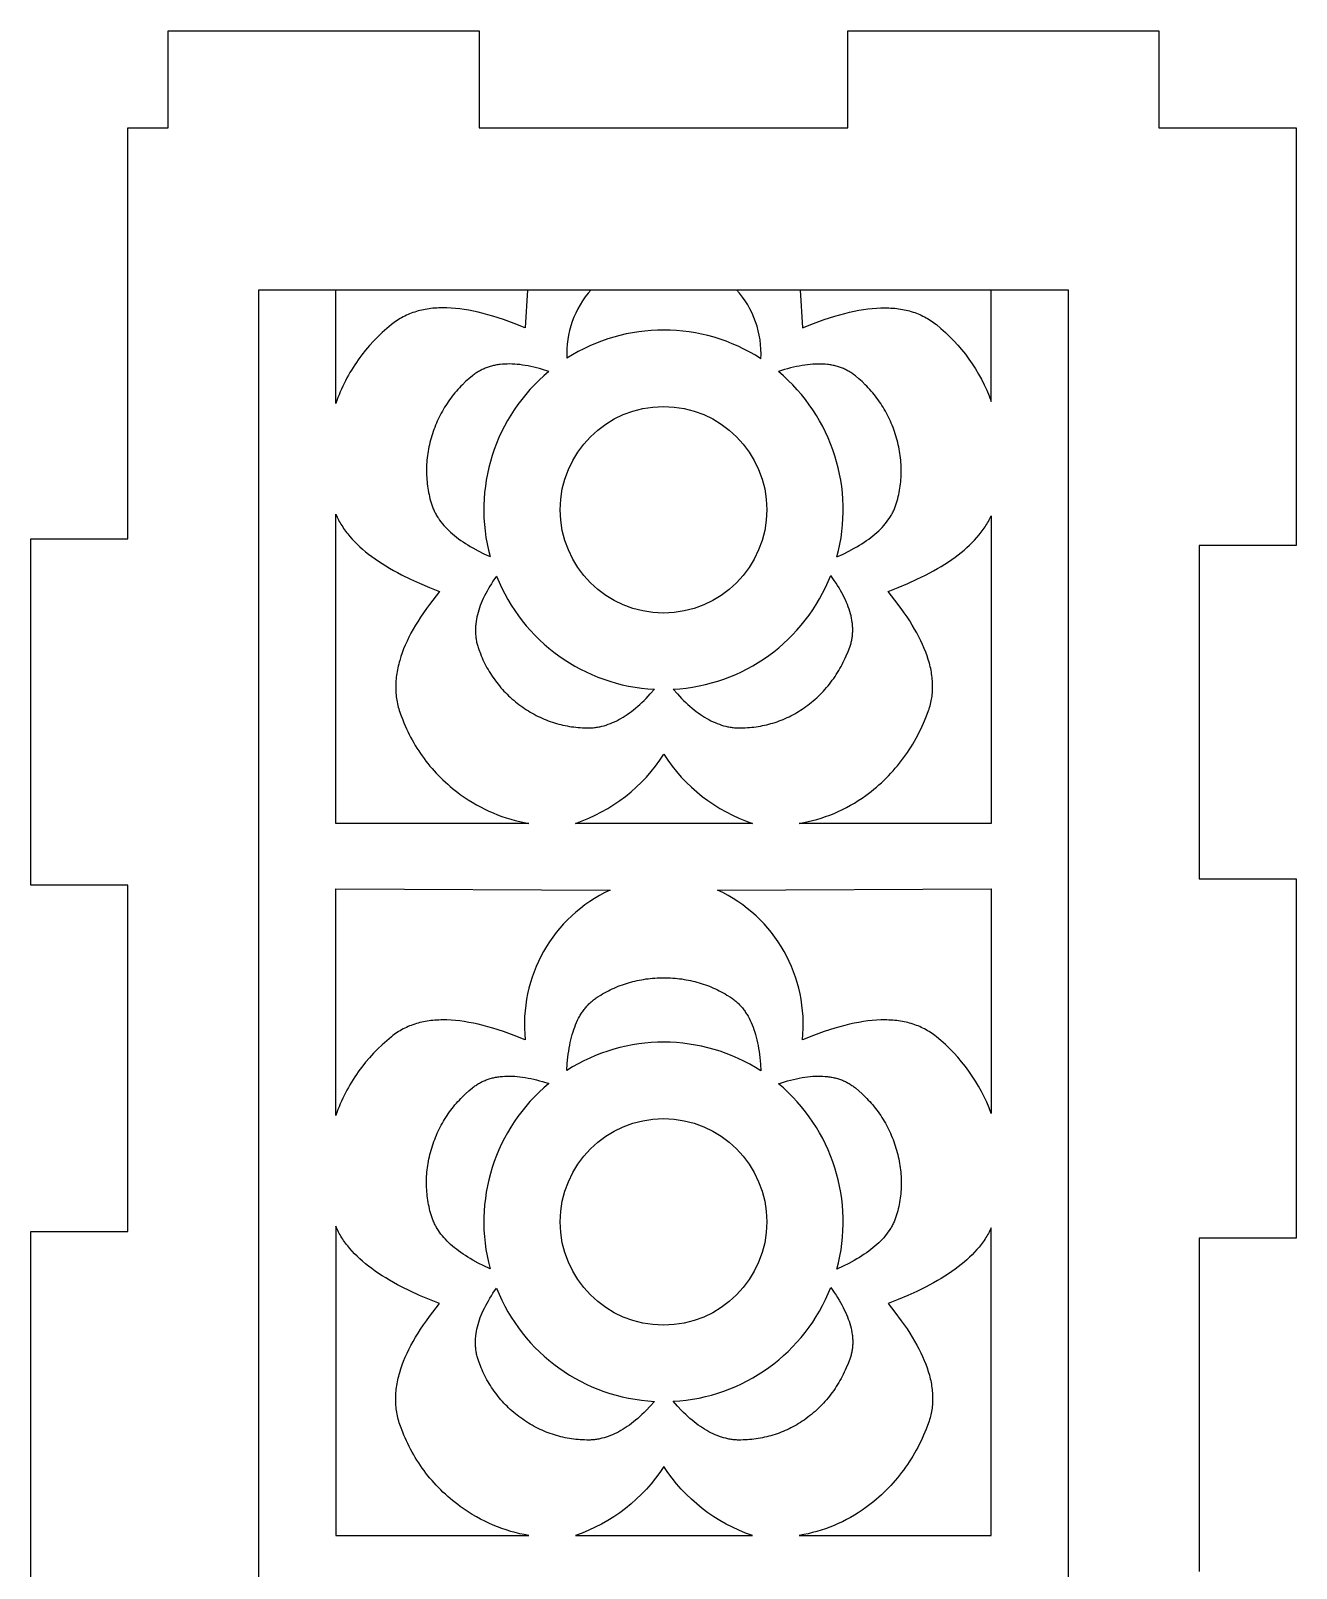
# Model space of a CAD drawing. Extents: x -150 to 134, y -158 to 176.
# Drawn here: x -29.55 to 9.55, y -89 to -41.5 of the extents above; entities that cross this region are included whole.
import ezdxf

# ---------------------------------------------------------------- set-up
doc = ezdxf.new("R2010")
doc.units = 0
doc.layers.add('CANDLE_BASE', color=14, linetype='CONTINUOUS')
doc.layers.add('CANDLE_OUTLINE', color=7, linetype='CONTINUOUS')

msp = doc.modelspace()

# ---------------------------------------------------------------- linework, layer by layer
at = {"layer": 'CANDLE_BASE'}
for p, q in [((-20.125, -53.012), (-20.125, -49.5)), ((0.125, -52.951), (0.125, -49.5)), ((-7.255, -65.988), (-12.724, -65.988)), ((-20.125, -75.012), (-20.125, -68.012)), ((-20.125, -68.012), (-11.65, -68.047)), ((-8.329, -68.047), (0.125, -68.012)), ((0.125, -68.012), (0.125, -74.951)), ((-12.724, -87.988), (-7.255, -87.988))]:
    msp.add_line(p, q, dxfattribs=at)
for points in [[(2.5, -49.5), (2.5, -150.5), (-22.5, -150.5), (-22.5, -49.5), (2.5, -49.5)], [(-14.198, -49.5), (-14.27, -50.678), (-14.615, -50.54), (-14.948, -50.42), (-15.109, -50.366), (-15.268, -50.317), (-15.424, -50.272), (-15.576, -50.231), (-15.726, -50.195), (-15.873, -50.163), (-16.016, -50.135), (-16.157, -50.112), (-16.295, -50.093), (-16.431, -50.078), (-16.563, -50.068), (-16.693, -50.062), (-16.82, -50.06), (-16.883, -50.061), (-16.944, -50.063), (-17.006, -50.066), (-17.066, -50.07), (-17.126, -50.075), (-17.185, -50.082), (-17.244, -50.089), (-17.301, -50.098), (-17.359, -50.108), (-17.415, -50.118), (-17.471, -50.13), (-17.526, -50.144), (-17.581, -50.158), (-17.634, -50.173), (-17.688, -50.19), (-17.74, -50.208), (-17.792, -50.227), (-17.844, -50.247), (-17.894, -50.268), (-17.944, -50.29), (-17.993, -50.314), (-18.042, -50.339), (-18.09, -50.365), (-18.138, -50.392), (-18.184, -50.42), (-18.231, -50.45), (-18.276, -50.48), (-18.321, -50.513), (-18.365, -50.546), (-18.409, -50.58), (-18.552, -50.701), (-18.692, -50.826), (-18.827, -50.955), (-18.958, -51.089), (-19.084, -51.227), (-19.205, -51.37), (-19.321, -51.517), (-19.378, -51.592), (-19.433, -51.668), (-19.486, -51.745), (-19.539, -51.823), (-19.59, -51.902), (-19.64, -51.982), (-19.688, -52.063), (-19.735, -52.145), (-19.78, -52.228), (-19.824, -52.311), (-19.867, -52.396), (-19.908, -52.481), (-19.948, -52.568), (-19.987, -52.655), (-20.024, -52.743), (-20.059, -52.832), (-20.125, -53.012)], [(-5.78, -49.5), (-5.708, -50.678), (-5.363, -50.54), (-5.031, -50.42), (-4.869, -50.366), (-4.71, -50.317), (-4.555, -50.272), (-4.402, -50.231), (-4.253, -50.195), (-4.106, -50.163), (-3.962, -50.135), (-3.821, -50.112), (-3.683, -50.093), (-3.548, -50.078), (-3.415, -50.068), (-3.285, -50.062), (-3.158, -50.06), (-3.096, -50.061), (-3.034, -50.063), (-2.973, -50.066), (-2.912, -50.07), (-2.852, -50.075), (-2.793, -50.082), (-2.735, -50.089), (-2.677, -50.098), (-2.62, -50.108), (-2.563, -50.118), (-2.507, -50.13), (-2.452, -50.144), (-2.398, -50.158), (-2.344, -50.173), (-2.291, -50.19), (-2.238, -50.208), (-2.186, -50.227), (-2.135, -50.247), (-2.084, -50.268), (-2.034, -50.29), (-1.985, -50.314), (-1.936, -50.339), (-1.888, -50.365), (-1.841, -50.392), (-1.794, -50.42), (-1.748, -50.45), (-1.702, -50.48), (-1.657, -50.513), (-1.613, -50.546), (-1.57, -50.58), (-1.429, -50.698), (-1.292, -50.82), (-1.16, -50.947), (-1.032, -51.078), (-0.908, -51.213), (-0.788, -51.352), (-0.674, -51.495), (-0.564, -51.642), (-0.459, -51.793), (-0.36, -51.948), (-0.265, -52.107), (-0.176, -52.269), (-0.092, -52.435), (-0.014, -52.604), (0.059, -52.776), (0.125, -52.951)], [(-13.544, -52.025), (-13.734, -51.965), (-13.828, -51.939), (-13.919, -51.915), (-14.009, -51.893), (-14.098, -51.873), (-14.185, -51.856), (-14.27, -51.84), (-14.355, -51.827), (-14.437, -51.816), (-14.518, -51.808), (-14.598, -51.801), (-14.677, -51.797), (-14.754, -51.795), (-14.829, -51.796), (-14.903, -51.799), (-14.976, -51.804), (-15.047, -51.811), (-15.083, -51.815), (-15.118, -51.82), (-15.152, -51.826), (-15.186, -51.832), (-15.22, -51.839), (-15.254, -51.846), (-15.287, -51.854), (-15.319, -51.863), (-15.352, -51.872), (-15.384, -51.882), (-15.416, -51.892), (-15.447, -51.903), (-15.479, -51.915), (-15.509, -51.927), (-15.54, -51.94), (-15.57, -51.953), (-15.6, -51.967), (-15.629, -51.981), (-15.658, -51.997), (-15.687, -52.012), (-15.716, -52.029), (-15.744, -52.046), (-15.772, -52.063), (-15.799, -52.082), (-15.826, -52.1), (-15.853, -52.12), (-15.88, -52.14), (-15.906, -52.161), (-16.011, -52.249), (-16.113, -52.341), (-16.211, -52.435), (-16.259, -52.484), (-16.306, -52.534), (-16.352, -52.584), (-16.398, -52.635), (-16.442, -52.688), (-16.485, -52.74), (-16.528, -52.794), (-16.57, -52.849), (-16.61, -52.904), (-16.65, -52.96), (-16.688, -53.017), (-16.726, -53.074), (-16.763, -53.132), (-16.798, -53.191), (-16.833, -53.251), (-16.866, -53.312), (-16.898, -53.373), (-16.93, -53.434), (-16.96, -53.497), (-16.989, -53.56), (-17.017, -53.624), (-17.044, -53.688), (-17.07, -53.753), (-17.094, -53.819), (-17.118, -53.885), (-17.14, -53.952), (-17.161, -54.019), (-17.181, -54.086), (-17.199, -54.153), (-17.217, -54.221), (-17.233, -54.288), (-17.247, -54.356), (-17.261, -54.423), (-17.273, -54.491), (-17.284, -54.559), (-17.293, -54.626), (-17.301, -54.694), (-17.308, -54.762), (-17.314, -54.829), (-17.318, -54.897), (-17.321, -54.964), (-17.323, -55.031), (-17.323, -55.099), (-17.322, -55.166), (-17.32, -55.233), (-17.317, -55.299), (-17.312, -55.366), (-17.306, -55.432), (-17.299, -55.499), (-17.291, -55.565), (-17.281, -55.631), (-17.27, -55.696), (-17.258, -55.761), (-17.245, -55.826), (-17.231, -55.891), (-17.215, -55.956), (-17.198, -56.02), (-17.18, -56.084), (-17.171, -56.115), (-17.161, -56.146), (-17.15, -56.177), (-17.139, -56.208), (-17.127, -56.239), (-17.114, -56.269), (-17.101, -56.299), (-17.088, -56.329), (-17.073, -56.359), (-17.058, -56.388), (-17.043, -56.418), (-17.026, -56.447), (-17.01, -56.476), (-16.992, -56.505), (-16.974, -56.534), (-16.956, -56.562), (-16.917, -56.618), (-16.875, -56.674), (-16.832, -56.729), (-16.786, -56.783), (-16.737, -56.837), (-16.686, -56.89), (-16.633, -56.942), (-16.577, -56.994), (-16.519, -57.045), (-16.459, -57.096), (-16.396, -57.145), (-16.331, -57.195), (-16.263, -57.244), (-16.193, -57.292), (-16.121, -57.339), (-16.046, -57.387), (-15.969, -57.433), (-15.889, -57.479), (-15.723, -57.57), (-15.546, -57.659), (-15.36, -57.745)], [(-4.643, -57.756), (-4.454, -57.669), (-4.275, -57.58), (-4.106, -57.489), (-4.025, -57.442), (-3.947, -57.396), (-3.871, -57.348), (-3.798, -57.3), (-3.727, -57.252), (-3.658, -57.203), (-3.592, -57.153), (-3.529, -57.103), (-3.467, -57.052), (-3.408, -57.001), (-3.352, -56.949), (-3.298, -56.896), (-3.247, -56.843), (-3.197, -56.789), (-3.151, -56.734), (-3.106, -56.678), (-3.065, -56.622), (-3.025, -56.566), (-3.006, -56.537), (-2.988, -56.508), (-2.97, -56.479), (-2.954, -56.45), (-2.937, -56.42), (-2.921, -56.391), (-2.906, -56.361), (-2.892, -56.331), (-2.878, -56.301), (-2.865, -56.27), (-2.852, -56.24), (-2.84, -56.209), (-2.828, -56.178), (-2.818, -56.147), (-2.807, -56.115), (-2.798, -56.084), (-2.78, -56.02), (-2.763, -55.956), (-2.748, -55.891), (-2.733, -55.826), (-2.72, -55.761), (-2.708, -55.696), (-2.697, -55.631), (-2.688, -55.565), (-2.679, -55.499), (-2.672, -55.432), (-2.666, -55.366), (-2.661, -55.299), (-2.658, -55.233), (-2.656, -55.166), (-2.655, -55.099), (-2.656, -55.031), (-2.657, -54.964), (-2.66, -54.897), (-2.665, -54.829), (-2.67, -54.762), (-2.677, -54.694), (-2.685, -54.626), (-2.695, -54.559), (-2.705, -54.491), (-2.718, -54.423), (-2.731, -54.356), (-2.746, -54.288), (-2.762, -54.221), (-2.779, -54.153), (-2.797, -54.086), (-2.817, -54.019), (-2.838, -53.952), (-2.861, -53.885), (-2.884, -53.819), (-2.909, -53.753), (-2.935, -53.688), (-2.961, -53.624), (-2.989, -53.56), (-3.019, -53.497), (-3.049, -53.434), (-3.08, -53.373), (-3.112, -53.312), (-3.146, -53.251), (-3.18, -53.191), (-3.216, -53.132), (-3.252, -53.074), (-3.29, -53.017), (-3.329, -52.96), (-3.368, -52.904), (-3.409, -52.849), (-3.45, -52.794), (-3.493, -52.74), (-3.536, -52.688), (-3.581, -52.635), (-3.626, -52.584), (-3.672, -52.534), (-3.719, -52.484), (-3.767, -52.435), (-3.866, -52.341), (-3.968, -52.249), (-4.072, -52.161), (-4.099, -52.14), (-4.125, -52.12), (-4.152, -52.1), (-4.18, -52.081), (-4.207, -52.063), (-4.235, -52.045), (-4.264, -52.028), (-4.292, -52.012), (-4.321, -51.996), (-4.351, -51.981), (-4.38, -51.966), (-4.41, -51.952), (-4.441, -51.939), (-4.471, -51.926), (-4.502, -51.914), (-4.533, -51.902), (-4.565, -51.891), (-4.597, -51.881), (-4.629, -51.871), (-4.662, -51.862), (-4.695, -51.854), (-4.729, -51.846), (-4.762, -51.838), (-4.796, -51.831), (-4.831, -51.825), (-4.865, -51.82), (-4.9, -51.815), (-4.936, -51.81), (-5.008, -51.803), (-5.081, -51.798), (-5.156, -51.796), (-5.232, -51.796), (-5.309, -51.798), (-5.388, -51.802), (-5.468, -51.809), (-5.55, -51.817), (-5.633, -51.829), (-5.718, -51.842), (-5.804, -51.858), (-5.892, -51.875), (-5.981, -51.896), (-6.072, -51.918), (-6.164, -51.943), (-6.258, -51.969), (-6.45, -52.03)], [(-20.125, -56.433), (-20.105, -56.478), (-20.085, -56.523), (-20.063, -56.568), (-20.04, -56.613), (-20.016, -56.657), (-19.991, -56.701), (-19.965, -56.744), (-19.939, -56.787), (-19.911, -56.83), (-19.882, -56.873), (-19.853, -56.915), (-19.822, -56.957), (-19.791, -56.999), (-19.758, -57.041), (-19.691, -57.123), (-19.619, -57.204), (-19.544, -57.284), (-19.465, -57.363), (-19.382, -57.441), (-19.295, -57.518), (-19.205, -57.595), (-19.111, -57.67), (-19.012, -57.744), (-18.911, -57.817), (-18.805, -57.89), (-18.695, -57.962), (-18.582, -58.032), (-18.465, -58.102), (-18.344, -58.171), (-18.219, -58.24), (-18.09, -58.307), (-17.82, -58.44), (-17.535, -58.57), (-17.234, -58.697), (-16.916, -58.821), (-17.13, -59.09), (-17.231, -59.222), (-17.326, -59.353), (-17.417, -59.483), (-17.503, -59.612), (-17.585, -59.739), (-17.662, -59.865), (-17.735, -59.99), (-17.803, -60.114), (-17.866, -60.237), (-17.925, -60.359), (-17.979, -60.479), (-18.029, -60.599), (-18.074, -60.718), (-18.114, -60.836), (-18.15, -60.952), (-18.167, -61.01), (-18.182, -61.068), (-18.196, -61.126), (-18.208, -61.183), (-18.22, -61.241), (-18.231, -61.298), (-18.24, -61.354), (-18.248, -61.411), (-18.255, -61.467), (-18.261, -61.523), (-18.266, -61.579), (-18.269, -61.635), (-18.271, -61.691), (-18.273, -61.746), (-18.273, -61.802), (-18.271, -61.857), (-18.269, -61.911), (-18.265, -61.966), (-18.261, -62.021), (-18.255, -62.075), (-18.247, -62.129), (-18.239, -62.183), (-18.229, -62.237), (-18.218, -62.291), (-18.206, -62.344), (-18.193, -62.398), (-18.179, -62.451), (-18.163, -62.504), (-18.146, -62.557), (-18.127, -62.61), (-18.058, -62.793), (-18.021, -62.884), (-17.982, -62.974), (-17.942, -63.063), (-17.9, -63.151), (-17.857, -63.239), (-17.812, -63.325), (-17.766, -63.411), (-17.718, -63.496), (-17.668, -63.58), (-17.617, -63.663), (-17.564, -63.745), (-17.51, -63.826), (-17.454, -63.906), (-17.397, -63.985), (-17.338, -64.063), (-17.277, -64.14), (-17.215, -64.216), (-17.152, -64.29), (-17.087, -64.364), (-17.021, -64.436), (-16.953, -64.507), (-16.883, -64.577), (-16.813, -64.646), (-16.74, -64.713), (-16.667, -64.779), (-16.592, -64.844), (-16.515, -64.908), (-16.438, -64.97), (-16.359, -65.031), (-16.278, -65.091), (-16.157, -65.176), (-16.033, -65.258), (-15.908, -65.336), (-15.782, -65.41), (-15.654, -65.481), (-15.524, -65.547), (-15.393, -65.609), (-15.26, -65.667), (-15.127, -65.721), (-14.992, -65.772), (-14.856, -65.818), (-14.719, -65.86), (-14.581, -65.898), (-14.442, -65.932), (-14.303, -65.962), (-14.163, -65.988)], [(-14.163, -65.988), (-20.125, -65.988), (-20.125, -56.433)], [(-5.806, -65.988), (-5.668, -65.962), (-5.531, -65.933), (-5.394, -65.9), (-5.259, -65.863), (-5.125, -65.823), (-4.992, -65.778), (-4.86, -65.73), (-4.73, -65.678), (-4.601, -65.621), (-4.473, -65.562), (-4.348, -65.498), (-4.224, -65.43), (-4.101, -65.359), (-3.981, -65.284), (-3.862, -65.205), (-3.745, -65.123), (-3.662, -65.061), (-3.58, -64.998), (-3.499, -64.933), (-3.42, -64.867), (-3.342, -64.8), (-3.266, -64.73), (-3.191, -64.66), (-3.117, -64.588), (-3.045, -64.515), (-2.975, -64.44), (-2.906, -64.364), (-2.838, -64.287), (-2.772, -64.208), (-2.707, -64.128), (-2.644, -64.047), (-2.583, -63.965), (-2.523, -63.881), (-2.464, -63.797), (-2.407, -63.711), (-2.352, -63.624), (-2.298, -63.536), (-2.246, -63.447), (-2.196, -63.357), (-2.147, -63.266), (-2.099, -63.174), (-2.054, -63.081), (-2.01, -62.987), (-1.967, -62.892), (-1.887, -62.7), (-1.813, -62.505), (-1.796, -62.455), (-1.78, -62.406), (-1.766, -62.356), (-1.752, -62.306), (-1.74, -62.256), (-1.729, -62.206), (-1.72, -62.155), (-1.711, -62.104), (-1.704, -62.053), (-1.697, -62.002), (-1.692, -61.95), (-1.689, -61.899), (-1.686, -61.847), (-1.685, -61.795), (-1.684, -61.742), (-1.685, -61.689), (-1.687, -61.636), (-1.69, -61.583), (-1.695, -61.53), (-1.7, -61.476), (-1.707, -61.422), (-1.715, -61.368), (-1.723, -61.314), (-1.734, -61.259), (-1.745, -61.204), (-1.757, -61.149), (-1.771, -61.093), (-1.785, -61.037), (-1.818, -60.925), (-1.855, -60.811), (-1.897, -60.696), (-1.943, -60.581), (-1.993, -60.463), (-2.048, -60.345), (-2.108, -60.226), (-2.172, -60.105), (-2.241, -59.983), (-2.314, -59.859), (-2.392, -59.734), (-2.474, -59.608), (-2.56, -59.481), (-2.652, -59.352), (-2.848, -59.089), (-3.063, -58.821), (-2.75, -58.699), (-2.453, -58.574), (-2.172, -58.447), (-1.906, -58.316), (-1.655, -58.183), (-1.536, -58.115), (-1.42, -58.047), (-1.307, -57.977), (-1.199, -57.907), (-1.094, -57.836), (-0.993, -57.764), (-0.896, -57.691), (-0.802, -57.618), (-0.712, -57.543), (-0.625, -57.468), (-0.543, -57.391), (-0.463, -57.314), (-0.388, -57.235), (-0.316, -57.156), (-0.248, -57.076), (-0.184, -56.994), (-0.153, -56.953), (-0.123, -56.912), (-0.094, -56.87), (-0.066, -56.828), (-0.039, -56.786), (-0.012, -56.743), (0.013, -56.7), (0.037, -56.657), (0.061, -56.614), (0.083, -56.57), (0.105, -56.526), (0.125, -56.482)], [(0.125, -56.482), (0.125, -65.988), (-5.806, -65.988)], [(-15.16, -58.347), (-15.268, -58.505), (-15.318, -58.582), (-15.365, -58.659), (-15.411, -58.736), (-15.453, -58.812), (-15.494, -58.887), (-15.532, -58.962), (-15.567, -59.036), (-15.601, -59.11), (-15.631, -59.183), (-15.66, -59.255), (-15.686, -59.327), (-15.709, -59.399), (-15.73, -59.47), (-15.749, -59.541), (-15.765, -59.611), (-15.779, -59.68), (-15.79, -59.75), (-15.799, -59.818), (-15.802, -59.853), (-15.805, -59.887), (-15.807, -59.921), (-15.809, -59.955), (-15.81, -59.989), (-15.81, -60.022), (-15.81, -60.056), (-15.809, -60.09), (-15.808, -60.123), (-15.806, -60.157), (-15.803, -60.19), (-15.799, -60.223), (-15.795, -60.256), (-15.791, -60.289), (-15.785, -60.322), (-15.779, -60.355), (-15.773, -60.388), (-15.766, -60.42), (-15.758, -60.453), (-15.749, -60.485), (-15.74, -60.518), (-15.73, -60.55), (-15.719, -60.583), (-15.708, -60.615), (-15.659, -60.744), (-15.633, -60.807), (-15.606, -60.87), (-15.578, -60.933), (-15.549, -60.995), (-15.518, -61.057), (-15.487, -61.117), (-15.454, -61.178), (-15.42, -61.237), (-15.385, -61.296), (-15.349, -61.355), (-15.312, -61.412), (-15.274, -61.469), (-15.235, -61.525), (-15.195, -61.581), (-15.153, -61.636), (-15.111, -61.69), (-15.067, -61.743), (-15.023, -61.795), (-14.977, -61.847), (-14.93, -61.898), (-14.883, -61.948), (-14.834, -61.997), (-14.784, -62.045), (-14.734, -62.093), (-14.682, -62.139), (-14.629, -62.185), (-14.575, -62.229), (-14.521, -62.273), (-14.465, -62.316), (-14.409, -62.358), (-14.351, -62.399), (-14.293, -62.438), (-14.235, -62.477), (-14.176, -62.514), (-14.117, -62.55), (-14.057, -62.584), (-13.996, -62.618), (-13.935, -62.65), (-13.874, -62.681), (-13.812, -62.71), (-13.75, -62.739), (-13.687, -62.766), (-13.624, -62.792), (-13.561, -62.816), (-13.497, -62.839), (-13.433, -62.861), (-13.368, -62.882), (-13.303, -62.901), (-13.238, -62.919), (-13.173, -62.936), (-13.107, -62.952), (-13.041, -62.966), (-12.975, -62.979), (-12.908, -62.991), (-12.842, -63.001), (-12.775, -63.01), (-12.708, -63.018), (-12.641, -63.025), (-12.574, -63.03), (-12.506, -63.034), (-12.439, -63.037), (-12.371, -63.039), (-12.337, -63.039), (-12.304, -63.039), (-12.27, -63.038), (-12.236, -63.036), (-12.202, -63.034), (-12.169, -63.031), (-12.135, -63.028), (-12.102, -63.024), (-12.069, -63.019), (-12.035, -63.014), (-12.002, -63.008), (-11.969, -63.001), (-11.936, -62.994), (-11.903, -62.986), (-11.836, -62.969), (-11.771, -62.949), (-11.705, -62.927), (-11.639, -62.903), (-11.574, -62.876), (-11.509, -62.847), (-11.444, -62.815), (-11.379, -62.781), (-11.314, -62.745), (-11.249, -62.706), (-11.184, -62.666), (-11.119, -62.622), (-11.055, -62.576), (-10.99, -62.528), (-10.925, -62.478), (-10.861, -62.425), (-10.796, -62.37), (-10.731, -62.313), (-10.667, -62.253), (-10.602, -62.191), (-10.537, -62.126), (-10.407, -61.99), (-10.277, -61.844)], [(-9.702, -61.843), (-9.572, -61.989), (-9.442, -62.125), (-9.377, -62.19), (-9.312, -62.252), (-9.248, -62.312), (-9.183, -62.37), (-9.118, -62.425), (-9.054, -62.478), (-8.989, -62.528), (-8.924, -62.576), (-8.86, -62.622), (-8.795, -62.665), (-8.73, -62.706), (-8.665, -62.745), (-8.6, -62.781), (-8.535, -62.815), (-8.47, -62.847), (-8.405, -62.876), (-8.339, -62.903), (-8.274, -62.927), (-8.208, -62.949), (-8.142, -62.969), (-8.076, -62.986), (-8.043, -62.994), (-8.01, -63.001), (-7.977, -63.008), (-7.943, -63.014), (-7.91, -63.019), (-7.877, -63.024), (-7.843, -63.028), (-7.81, -63.031), (-7.776, -63.034), (-7.742, -63.036), (-7.709, -63.038), (-7.675, -63.039), (-7.641, -63.039), (-7.607, -63.039), (-7.539, -63.037), (-7.472, -63.035), (-7.405, -63.03), (-7.338, -63.025), (-7.271, -63.019), (-7.204, -63.011), (-7.138, -63.002), (-7.072, -62.992), (-7.006, -62.981), (-6.94, -62.968), (-6.875, -62.954), (-6.81, -62.939), (-6.745, -62.923), (-6.681, -62.906), (-6.617, -62.887), (-6.554, -62.867), (-6.49, -62.846), (-6.428, -62.823), (-6.365, -62.8), (-6.303, -62.775), (-6.242, -62.749), (-6.181, -62.721), (-6.121, -62.693), (-6.061, -62.663), (-6.001, -62.632), (-5.942, -62.599), (-5.884, -62.566), (-5.826, -62.531), (-5.769, -62.495), (-5.713, -62.458), (-5.657, -62.42), (-5.601, -62.381), (-5.543, -62.337), (-5.485, -62.293), (-5.429, -62.247), (-5.373, -62.201), (-5.318, -62.153), (-5.265, -62.105), (-5.212, -62.055), (-5.16, -62.005), (-5.109, -61.953), (-5.06, -61.901), (-5.011, -61.847), (-4.964, -61.793), (-4.917, -61.738), (-4.872, -61.682), (-4.827, -61.625), (-4.784, -61.567), (-4.742, -61.508), (-4.701, -61.449), (-4.661, -61.388), (-4.622, -61.327), (-4.585, -61.265), (-4.548, -61.203), (-4.512, -61.14), (-4.478, -61.076), (-4.445, -61.011), (-4.413, -60.946), (-4.382, -60.88), (-4.352, -60.813), (-4.295, -60.678), (-4.244, -60.541), (-4.233, -60.51), (-4.223, -60.48), (-4.214, -60.45), (-4.206, -60.419), (-4.198, -60.388), (-4.19, -60.357), (-4.184, -60.326), (-4.178, -60.295), (-4.173, -60.264), (-4.168, -60.233), (-4.164, -60.201), (-4.16, -60.17), (-4.158, -60.138), (-4.156, -60.106), (-4.154, -60.074), (-4.153, -60.042), (-4.153, -60.01), (-4.153, -59.977), (-4.154, -59.945), (-4.156, -59.912), (-4.158, -59.88), (-4.161, -59.847), (-4.165, -59.814), (-4.169, -59.78), (-4.179, -59.714), (-4.191, -59.646), (-4.206, -59.579), (-4.224, -59.51), (-4.244, -59.441), (-4.266, -59.371), (-4.291, -59.301), (-4.318, -59.23), (-4.347, -59.159), (-4.379, -59.086), (-4.414, -59.014), (-4.45, -58.94), (-4.489, -58.866), (-4.531, -58.791), (-4.575, -58.715), (-4.622, -58.639), (-4.67, -58.562), (-4.722, -58.484), (-4.832, -58.327)], [(-12.988, -73.619), (-12.974, -73.411), (-12.954, -73.212), (-12.942, -73.116), (-12.929, -73.023), (-12.914, -72.931), (-12.898, -72.842), (-12.88, -72.755), (-12.861, -72.67), (-12.84, -72.588), (-12.818, -72.507), (-12.795, -72.429), (-12.77, -72.354), (-12.743, -72.28), (-12.715, -72.208), (-12.686, -72.139), (-12.655, -72.072), (-12.622, -72.007), (-12.588, -71.944), (-12.57, -71.914), (-12.552, -71.884), (-12.534, -71.854), (-12.515, -71.825), (-12.496, -71.797), (-12.476, -71.769), (-12.456, -71.742), (-12.435, -71.715), (-12.415, -71.689), (-12.393, -71.663), (-12.372, -71.638), (-12.35, -71.613), (-12.327, -71.589), (-12.304, -71.565), (-12.281, -71.543), (-12.257, -71.52), (-12.233, -71.498), (-12.208, -71.477), (-12.183, -71.456), (-12.158, -71.436), (-12.132, -71.416), (-12.105, -71.397), (-12.079, -71.379), (-12.051, -71.361), (-11.938, -71.29), (-11.88, -71.256), (-11.822, -71.223), (-11.763, -71.191), (-11.703, -71.161), (-11.643, -71.131), (-11.583, -71.102), (-11.521, -71.074), (-11.46, -71.048), (-11.397, -71.022), (-11.335, -70.998), (-11.271, -70.975), (-11.207, -70.953), (-11.143, -70.932), (-11.078, -70.912), (-11.013, -70.893), (-10.947, -70.876), (-10.881, -70.859), (-10.815, -70.844), (-10.748, -70.83), (-10.68, -70.817), (-10.613, -70.806), (-10.545, -70.795), (-10.476, -70.786), (-10.407, -70.778), (-10.338, -70.772), (-10.269, -70.766), (-10.2, -70.762), (-10.13, -70.759), (-10.06, -70.757), (-9.989, -70.756), (-9.919, -70.757), (-9.849, -70.759), (-9.779, -70.762), (-9.709, -70.766), (-9.64, -70.772), (-9.571, -70.778), (-9.502, -70.786), (-9.434, -70.795), (-9.366, -70.806), (-9.298, -70.817), (-9.231, -70.83), (-9.164, -70.844), (-9.097, -70.859), (-9.031, -70.876), (-8.965, -70.893), (-8.9, -70.912), (-8.835, -70.932), (-8.771, -70.953), (-8.707, -70.975), (-8.644, -70.998), (-8.581, -71.022), (-8.519, -71.048), (-8.457, -71.074), (-8.396, -71.102), (-8.335, -71.131), (-8.275, -71.161), (-8.215, -71.191), (-8.157, -71.223), (-8.098, -71.256), (-8.041, -71.29), (-7.927, -71.361), (-7.9, -71.379), (-7.873, -71.397), (-7.846, -71.416), (-7.82, -71.436), (-7.795, -71.457), (-7.77, -71.477), (-7.745, -71.499), (-7.721, -71.521), (-7.697, -71.543), (-7.673, -71.566), (-7.65, -71.59), (-7.628, -71.614), (-7.606, -71.639), (-7.584, -71.664), (-7.562, -71.69), (-7.542, -71.717), (-7.521, -71.743), (-7.501, -71.771), (-7.481, -71.799), (-7.462, -71.828), (-7.443, -71.857), (-7.425, -71.886), (-7.406, -71.917), (-7.389, -71.947), (-7.355, -72.01), (-7.322, -72.076), (-7.291, -72.143), (-7.261, -72.213), (-7.233, -72.285), (-7.207, -72.359), (-7.182, -72.436), (-7.158, -72.514), (-7.136, -72.595), (-7.116, -72.678), (-7.097, -72.763), (-7.079, -72.851), (-7.063, -72.941), (-7.048, -73.033), (-7.035, -73.127), (-7.023, -73.224), (-7.004, -73.424), (-6.99, -73.634)], [(-15.36, -79.745), (-15.546, -79.659), (-15.723, -79.57), (-15.889, -79.479), (-15.969, -79.433), (-16.046, -79.387), (-16.121, -79.339), (-16.193, -79.292), (-16.263, -79.244), (-16.331, -79.195), (-16.396, -79.145), (-16.459, -79.096), (-16.519, -79.045), (-16.577, -78.994), (-16.633, -78.942), (-16.686, -78.89), (-16.737, -78.837), (-16.786, -78.783), (-16.832, -78.729), (-16.875, -78.674), (-16.917, -78.618), (-16.956, -78.562), (-16.974, -78.534), (-16.992, -78.505), (-17.01, -78.476), (-17.026, -78.447), (-17.043, -78.418), (-17.058, -78.388), (-17.073, -78.359), (-17.088, -78.329), (-17.101, -78.299), (-17.114, -78.269), (-17.127, -78.239), (-17.139, -78.208), (-17.15, -78.177), (-17.161, -78.146), (-17.171, -78.115), (-17.18, -78.084), (-17.198, -78.02), (-17.215, -77.956), (-17.231, -77.891), (-17.245, -77.826), (-17.258, -77.761), (-17.27, -77.696), (-17.281, -77.631), (-17.291, -77.565), (-17.299, -77.499), (-17.306, -77.432), (-17.312, -77.366), (-17.317, -77.299), (-17.32, -77.233), (-17.322, -77.166), (-17.323, -77.099), (-17.323, -77.031), (-17.321, -76.964), (-17.318, -76.897), (-17.314, -76.829), (-17.308, -76.762), (-17.301, -76.694), (-17.293, -76.626), (-17.284, -76.559), (-17.273, -76.491), (-17.261, -76.423), (-17.247, -76.356), (-17.233, -76.288), (-17.217, -76.221), (-17.199, -76.153), (-17.181, -76.086), (-17.161, -76.019), (-17.14, -75.952), (-17.118, -75.885), (-17.094, -75.819), (-17.07, -75.753), (-17.044, -75.688), (-17.017, -75.624), (-16.989, -75.56), (-16.96, -75.497), (-16.93, -75.434), (-16.898, -75.373), (-16.866, -75.312), (-16.833, -75.251), (-16.798, -75.191), (-16.763, -75.132), (-16.726, -75.074), (-16.688, -75.017), (-16.65, -74.96), (-16.61, -74.904), (-16.57, -74.849), (-16.528, -74.794), (-16.485, -74.74), (-16.442, -74.688), (-16.398, -74.635), (-16.352, -74.584), (-16.306, -74.534), (-16.259, -74.484), (-16.211, -74.435), (-16.113, -74.341), (-16.011, -74.249), (-15.906, -74.161), (-15.88, -74.14), (-15.853, -74.12), (-15.826, -74.1), (-15.799, -74.082), (-15.772, -74.063), (-15.744, -74.046), (-15.716, -74.029), (-15.687, -74.012), (-15.658, -73.997), (-15.629, -73.981), (-15.6, -73.967), (-15.57, -73.953), (-15.54, -73.94), (-15.509, -73.927), (-15.479, -73.915), (-15.447, -73.903), (-15.416, -73.892), (-15.384, -73.882), (-15.352, -73.872), (-15.319, -73.863), (-15.287, -73.854), (-15.254, -73.846), (-15.22, -73.839), (-15.186, -73.832), (-15.152, -73.826), (-15.118, -73.82), (-15.083, -73.815), (-15.047, -73.811), (-14.976, -73.804), (-14.903, -73.799), (-14.829, -73.796), (-14.754, -73.795), (-14.677, -73.797), (-14.598, -73.801), (-14.518, -73.808), (-14.437, -73.816), (-14.355, -73.827), (-14.27, -73.84), (-14.185, -73.856), (-14.098, -73.873), (-14.009, -73.893), (-13.919, -73.915), (-13.828, -73.939), (-13.734, -73.965), (-13.544, -74.025)], [(-6.45, -74.03), (-6.258, -73.969), (-6.164, -73.943), (-6.072, -73.918), (-5.981, -73.896), (-5.892, -73.875), (-5.804, -73.858), (-5.718, -73.842), (-5.633, -73.829), (-5.55, -73.817), (-5.468, -73.809), (-5.388, -73.802), (-5.309, -73.798), (-5.232, -73.796), (-5.156, -73.796), (-5.081, -73.798), (-5.008, -73.803), (-4.936, -73.81), (-4.9, -73.815), (-4.865, -73.82), (-4.831, -73.825), (-4.796, -73.831), (-4.762, -73.838), (-4.729, -73.846), (-4.695, -73.854), (-4.662, -73.862), (-4.629, -73.871), (-4.597, -73.881), (-4.565, -73.891), (-4.533, -73.902), (-4.502, -73.914), (-4.471, -73.926), (-4.441, -73.939), (-4.41, -73.952), (-4.38, -73.966), (-4.351, -73.981), (-4.321, -73.996), (-4.292, -74.012), (-4.264, -74.028), (-4.235, -74.045), (-4.207, -74.063), (-4.18, -74.081), (-4.152, -74.1), (-4.125, -74.12), (-4.099, -74.14), (-4.072, -74.161), (-3.968, -74.249), (-3.866, -74.341), (-3.767, -74.435), (-3.719, -74.484), (-3.672, -74.534), (-3.626, -74.584), (-3.581, -74.635), (-3.536, -74.688), (-3.493, -74.74), (-3.45, -74.794), (-3.409, -74.849), (-3.368, -74.904), (-3.329, -74.96), (-3.29, -75.017), (-3.252, -75.074), (-3.216, -75.132), (-3.18, -75.191), (-3.146, -75.251), (-3.112, -75.312), (-3.08, -75.373), (-3.049, -75.434), (-3.019, -75.497), (-2.989, -75.56), (-2.961, -75.624), (-2.935, -75.688), (-2.909, -75.753), (-2.884, -75.819), (-2.861, -75.885), (-2.838, -75.952), (-2.817, -76.019), (-2.797, -76.086), (-2.779, -76.153), (-2.762, -76.221), (-2.746, -76.288), (-2.731, -76.356), (-2.718, -76.423), (-2.705, -76.491), (-2.695, -76.559), (-2.685, -76.626), (-2.677, -76.694), (-2.67, -76.762), (-2.665, -76.829), (-2.66, -76.897), (-2.657, -76.964), (-2.656, -77.031), (-2.655, -77.099), (-2.656, -77.166), (-2.658, -77.233), (-2.661, -77.299), (-2.666, -77.366), (-2.672, -77.432), (-2.679, -77.499), (-2.688, -77.565), (-2.697, -77.631), (-2.708, -77.696), (-2.72, -77.761), (-2.733, -77.826), (-2.748, -77.891), (-2.763, -77.956), (-2.78, -78.02), (-2.798, -78.084), (-2.807, -78.115), (-2.818, -78.147), (-2.828, -78.178), (-2.84, -78.209), (-2.852, -78.24), (-2.865, -78.27), (-2.878, -78.301), (-2.892, -78.331), (-2.906, -78.361), (-2.921, -78.391), (-2.937, -78.42), (-2.954, -78.45), (-2.97, -78.479), (-2.988, -78.508), (-3.006, -78.537), (-3.025, -78.566), (-3.065, -78.622), (-3.106, -78.678), (-3.151, -78.734), (-3.197, -78.789), (-3.247, -78.843), (-3.298, -78.896), (-3.352, -78.949), (-3.408, -79.001), (-3.467, -79.052), (-3.529, -79.103), (-3.592, -79.153), (-3.658, -79.203), (-3.727, -79.252), (-3.798, -79.3), (-3.871, -79.348), (-3.947, -79.396), (-4.025, -79.442), (-4.106, -79.489), (-4.275, -79.58), (-4.454, -79.669), (-4.643, -79.756)], [(-20.125, -78.433), (-20.125, -87.988), (-14.163, -87.988)], [(-14.163, -87.988), (-14.303, -87.962), (-14.442, -87.932), (-14.581, -87.898), (-14.719, -87.86), (-14.856, -87.818), (-14.992, -87.772), (-15.127, -87.721), (-15.26, -87.667), (-15.393, -87.609), (-15.524, -87.547), (-15.654, -87.481), (-15.782, -87.41), (-15.908, -87.336), (-16.033, -87.258), (-16.157, -87.176), (-16.278, -87.091), (-16.359, -87.031), (-16.438, -86.97), (-16.515, -86.908), (-16.592, -86.844), (-16.667, -86.779), (-16.74, -86.713), (-16.813, -86.646), (-16.883, -86.577), (-16.953, -86.507), (-17.021, -86.436), (-17.087, -86.364), (-17.152, -86.29), (-17.215, -86.216), (-17.277, -86.14), (-17.338, -86.063), (-17.397, -85.985), (-17.454, -85.906), (-17.51, -85.826), (-17.564, -85.745), (-17.617, -85.663), (-17.668, -85.58), (-17.718, -85.496), (-17.766, -85.411), (-17.812, -85.325), (-17.857, -85.239), (-17.9, -85.151), (-17.942, -85.063), (-17.982, -84.974), (-18.021, -84.884), (-18.058, -84.793), (-18.127, -84.61), (-18.146, -84.557), (-18.163, -84.504), (-18.179, -84.451), (-18.193, -84.398), (-18.206, -84.344), (-18.218, -84.291), (-18.229, -84.237), (-18.239, -84.183), (-18.247, -84.129), (-18.255, -84.075), (-18.261, -84.021), (-18.265, -83.966), (-18.269, -83.911), (-18.271, -83.857), (-18.273, -83.802), (-18.273, -83.746), (-18.271, -83.691), (-18.269, -83.635), (-18.266, -83.579), (-18.261, -83.523), (-18.255, -83.467), (-18.248, -83.411), (-18.24, -83.354), (-18.231, -83.298), (-18.22, -83.241), (-18.208, -83.183), (-18.196, -83.126), (-18.182, -83.068), (-18.167, -83.01), (-18.15, -82.952), (-18.114, -82.836), (-18.074, -82.718), (-18.029, -82.599), (-17.979, -82.479), (-17.925, -82.359), (-17.866, -82.237), (-17.803, -82.114), (-17.735, -81.99), (-17.662, -81.865), (-17.585, -81.739), (-17.503, -81.612), (-17.417, -81.483), (-17.326, -81.353), (-17.231, -81.222), (-17.13, -81.09), (-16.916, -80.821), (-17.234, -80.697), (-17.535, -80.57), (-17.82, -80.44), (-18.09, -80.307), (-18.219, -80.24), (-18.344, -80.171), (-18.465, -80.102), (-18.582, -80.032), (-18.695, -79.962), (-18.805, -79.89), (-18.911, -79.817), (-19.012, -79.744), (-19.111, -79.67), (-19.205, -79.595), (-19.295, -79.518), (-19.382, -79.441), (-19.465, -79.363), (-19.544, -79.284), (-19.619, -79.204), (-19.691, -79.123), (-19.758, -79.041), (-19.791, -78.999), (-19.822, -78.957), (-19.853, -78.915), (-19.882, -78.873), (-19.911, -78.83), (-19.939, -78.787), (-19.965, -78.744), (-19.991, -78.701), (-20.016, -78.657), (-20.04, -78.613), (-20.063, -78.568), (-20.085, -78.523), (-20.105, -78.478), (-20.125, -78.433)], [(-5.806, -87.988), (0.125, -87.988), (0.125, -78.482)], [(0.125, -78.482), (0.105, -78.526), (0.083, -78.57), (0.061, -78.614), (0.037, -78.657), (0.013, -78.7), (-0.012, -78.743), (-0.039, -78.786), (-0.066, -78.828), (-0.094, -78.87), (-0.123, -78.912), (-0.153, -78.953), (-0.184, -78.994), (-0.248, -79.076), (-0.316, -79.156), (-0.388, -79.235), (-0.463, -79.314), (-0.543, -79.391), (-0.625, -79.468), (-0.712, -79.543), (-0.802, -79.618), (-0.896, -79.691), (-0.993, -79.764), (-1.094, -79.836), (-1.199, -79.907), (-1.307, -79.977), (-1.42, -80.047), (-1.536, -80.115), (-1.655, -80.183), (-1.906, -80.316), (-2.172, -80.447), (-2.453, -80.574), (-2.75, -80.699), (-3.063, -80.821), (-2.848, -81.089), (-2.652, -81.352), (-2.56, -81.481), (-2.474, -81.608), (-2.392, -81.734), (-2.314, -81.859), (-2.241, -81.983), (-2.172, -82.105), (-2.108, -82.226), (-2.048, -82.345), (-1.993, -82.463), (-1.943, -82.581), (-1.897, -82.696), (-1.855, -82.811), (-1.818, -82.925), (-1.785, -83.037), (-1.771, -83.093), (-1.757, -83.149), (-1.745, -83.204), (-1.734, -83.259), (-1.723, -83.314), (-1.715, -83.368), (-1.707, -83.422), (-1.7, -83.476), (-1.695, -83.53), (-1.69, -83.583), (-1.687, -83.636), (-1.685, -83.689), (-1.684, -83.742), (-1.685, -83.795), (-1.686, -83.847), (-1.689, -83.899), (-1.692, -83.95), (-1.697, -84.002), (-1.704, -84.053), (-1.711, -84.104), (-1.72, -84.155), (-1.729, -84.206), (-1.74, -84.256), (-1.752, -84.306), (-1.766, -84.356), (-1.78, -84.406), (-1.796, -84.455), (-1.813, -84.505), (-1.887, -84.7), (-1.967, -84.892), (-2.01, -84.987), (-2.054, -85.081), (-2.099, -85.174), (-2.147, -85.266), (-2.196, -85.357), (-2.246, -85.447), (-2.298, -85.536), (-2.352, -85.624), (-2.407, -85.711), (-2.464, -85.797), (-2.523, -85.881), (-2.583, -85.965), (-2.644, -86.047), (-2.707, -86.128), (-2.772, -86.208), (-2.838, -86.287), (-2.906, -86.364), (-2.975, -86.44), (-3.045, -86.515), (-3.117, -86.588), (-3.191, -86.66), (-3.266, -86.73), (-3.342, -86.8), (-3.42, -86.867), (-3.499, -86.933), (-3.58, -86.998), (-3.662, -87.061), (-3.745, -87.123), (-3.862, -87.205), (-3.981, -87.284), (-4.101, -87.359), (-4.224, -87.43), (-4.348, -87.498), (-4.473, -87.562), (-4.601, -87.621), (-4.73, -87.678), (-4.86, -87.73), (-4.992, -87.778), (-5.125, -87.823), (-5.259, -87.863), (-5.394, -87.9), (-5.531, -87.933), (-5.668, -87.962), (-5.806, -87.988)], [(-10.277, -83.844), (-10.407, -83.99), (-10.537, -84.126), (-10.602, -84.191), (-10.667, -84.253), (-10.731, -84.313), (-10.796, -84.37), (-10.861, -84.425), (-10.925, -84.478), (-10.99, -84.528), (-11.055, -84.576), (-11.119, -84.622), (-11.184, -84.666), (-11.249, -84.706), (-11.314, -84.745), (-11.379, -84.781), (-11.444, -84.815), (-11.509, -84.847), (-11.574, -84.876), (-11.639, -84.903), (-11.705, -84.927), (-11.771, -84.949), (-11.836, -84.969), (-11.903, -84.986), (-11.936, -84.994), (-11.969, -85.001), (-12.002, -85.008), (-12.035, -85.014), (-12.069, -85.019), (-12.102, -85.024), (-12.135, -85.028), (-12.169, -85.031), (-12.202, -85.034), (-12.236, -85.036), (-12.27, -85.038), (-12.304, -85.039), (-12.337, -85.039), (-12.371, -85.039), (-12.439, -85.037), (-12.506, -85.034), (-12.574, -85.03), (-12.641, -85.025), (-12.708, -85.018), (-12.775, -85.01), (-12.842, -85.001), (-12.908, -84.991), (-12.975, -84.979), (-13.041, -84.966), (-13.107, -84.952), (-13.173, -84.936), (-13.238, -84.919), (-13.303, -84.901), (-13.368, -84.882), (-13.433, -84.861), (-13.497, -84.839), (-13.561, -84.816), (-13.624, -84.792), (-13.687, -84.766), (-13.75, -84.739), (-13.812, -84.71), (-13.874, -84.681), (-13.935, -84.65), (-13.996, -84.618), (-14.057, -84.584), (-14.117, -84.55), (-14.176, -84.514), (-14.235, -84.477), (-14.293, -84.438), (-14.351, -84.399), (-14.409, -84.358), (-14.465, -84.316), (-14.521, -84.273), (-14.575, -84.229), (-14.629, -84.185), (-14.682, -84.139), (-14.734, -84.093), (-14.784, -84.045), (-14.834, -83.997), (-14.883, -83.948), (-14.93, -83.898), (-14.977, -83.847), (-15.023, -83.795), (-15.067, -83.743), (-15.111, -83.69), (-15.153, -83.636), (-15.195, -83.581), (-15.235, -83.525), (-15.274, -83.469), (-15.312, -83.412), (-15.349, -83.355), (-15.385, -83.296), (-15.42, -83.237), (-15.454, -83.178), (-15.487, -83.117), (-15.518, -83.057), (-15.549, -82.995), (-15.578, -82.933), (-15.606, -82.87), (-15.633, -82.807), (-15.659, -82.744), (-15.708, -82.615), (-15.719, -82.583), (-15.73, -82.55), (-15.74, -82.518), (-15.749, -82.485), (-15.758, -82.453), (-15.766, -82.42), (-15.773, -82.388), (-15.779, -82.355), (-15.785, -82.322), (-15.791, -82.289), (-15.795, -82.256), (-15.799, -82.223), (-15.803, -82.19), (-15.806, -82.157), (-15.808, -82.123), (-15.809, -82.09), (-15.81, -82.056), (-15.81, -82.022), (-15.81, -81.989), (-15.809, -81.955), (-15.807, -81.921), (-15.805, -81.887), (-15.802, -81.853), (-15.799, -81.818), (-15.79, -81.75), (-15.779, -81.68), (-15.765, -81.611), (-15.749, -81.541), (-15.73, -81.47), (-15.709, -81.399), (-15.686, -81.327), (-15.66, -81.255), (-15.631, -81.183), (-15.601, -81.11), (-15.567, -81.036), (-15.532, -80.962), (-15.494, -80.887), (-15.453, -80.812), (-15.411, -80.736), (-15.365, -80.659), (-15.318, -80.582), (-15.268, -80.505), (-15.16, -80.347)], [(-4.832, -80.327), (-4.722, -80.484), (-4.67, -80.562), (-4.622, -80.639), (-4.575, -80.715), (-4.531, -80.791), (-4.489, -80.866), (-4.45, -80.94), (-4.414, -81.014), (-4.379, -81.086), (-4.347, -81.159), (-4.318, -81.23), (-4.291, -81.301), (-4.266, -81.371), (-4.244, -81.441), (-4.224, -81.51), (-4.206, -81.579), (-4.191, -81.646), (-4.179, -81.714), (-4.169, -81.78), (-4.165, -81.814), (-4.161, -81.847), (-4.158, -81.88), (-4.156, -81.912), (-4.154, -81.945), (-4.153, -81.977), (-4.153, -82.01), (-4.153, -82.042), (-4.154, -82.074), (-4.156, -82.106), (-4.158, -82.138), (-4.16, -82.17), (-4.164, -82.201), (-4.168, -82.233), (-4.173, -82.264), (-4.178, -82.295), (-4.184, -82.326), (-4.19, -82.357), (-4.198, -82.388), (-4.206, -82.419), (-4.214, -82.45), (-4.223, -82.48), (-4.233, -82.51), (-4.244, -82.541), (-4.295, -82.678), (-4.352, -82.813), (-4.382, -82.88), (-4.413, -82.946), (-4.445, -83.011), (-4.478, -83.076), (-4.512, -83.14), (-4.548, -83.203), (-4.585, -83.265), (-4.622, -83.327), (-4.661, -83.388), (-4.701, -83.449), (-4.742, -83.508), (-4.784, -83.567), (-4.827, -83.625), (-4.872, -83.682), (-4.917, -83.738), (-4.964, -83.793), (-5.011, -83.847), (-5.06, -83.901), (-5.109, -83.953), (-5.16, -84.005), (-5.212, -84.055), (-5.265, -84.105), (-5.318, -84.153), (-5.373, -84.201), (-5.429, -84.247), (-5.485, -84.293), (-5.543, -84.337), (-5.601, -84.381), (-5.657, -84.42), (-5.713, -84.458), (-5.769, -84.495), (-5.826, -84.531), (-5.884, -84.566), (-5.942, -84.599), (-6.001, -84.632), (-6.061, -84.663), (-6.121, -84.693), (-6.181, -84.721), (-6.242, -84.749), (-6.303, -84.775), (-6.365, -84.8), (-6.428, -84.823), (-6.49, -84.846), (-6.554, -84.867), (-6.617, -84.887), (-6.681, -84.906), (-6.745, -84.923), (-6.81, -84.939), (-6.875, -84.954), (-6.94, -84.968), (-7.006, -84.981), (-7.072, -84.992), (-7.138, -85.002), (-7.204, -85.011), (-7.271, -85.019), (-7.338, -85.025), (-7.405, -85.03), (-7.472, -85.035), (-7.539, -85.037), (-7.607, -85.039), (-7.641, -85.039), (-7.675, -85.039), (-7.709, -85.038), (-7.742, -85.036), (-7.776, -85.034), (-7.81, -85.031), (-7.843, -85.028), (-7.877, -85.024), (-7.91, -85.019), (-7.943, -85.014), (-7.977, -85.008), (-8.01, -85.001), (-8.043, -84.994), (-8.076, -84.986), (-8.142, -84.969), (-8.208, -84.949), (-8.274, -84.927), (-8.339, -84.903), (-8.405, -84.876), (-8.47, -84.847), (-8.535, -84.815), (-8.6, -84.781), (-8.665, -84.745), (-8.73, -84.706), (-8.795, -84.665), (-8.86, -84.622), (-8.924, -84.576), (-8.989, -84.528), (-9.054, -84.478), (-9.118, -84.425), (-9.183, -84.37), (-9.248, -84.312), (-9.312, -84.252), (-9.377, -84.19), (-9.442, -84.125), (-9.572, -83.989), (-9.702, -83.843)]]:
    msp.add_lwpolyline(points, dxfattribs=at)
for points in [[(-12.724, -65.988, 0.170378), (-9.989, -63.853, 0.170378), (-7.255, -65.988)], [(-11.65, -68.047, 0.320978), (-14.27, -72.678), (-14.615, -72.54), (-14.948, -72.42), (-15.109, -72.366), (-15.268, -72.317), (-15.424, -72.272), (-15.576, -72.231), (-15.726, -72.195), (-15.873, -72.163), (-16.016, -72.135), (-16.157, -72.112), (-16.295, -72.093), (-16.431, -72.078), (-16.563, -72.068), (-16.693, -72.062), (-16.82, -72.06), (-16.883, -72.061), (-16.944, -72.063), (-17.006, -72.066), (-17.066, -72.07), (-17.126, -72.075), (-17.185, -72.082), (-17.244, -72.089), (-17.301, -72.098), (-17.359, -72.108), (-17.415, -72.118), (-17.471, -72.13), (-17.526, -72.144), (-17.581, -72.158), (-17.634, -72.173), (-17.688, -72.19), (-17.74, -72.208), (-17.792, -72.227), (-17.844, -72.247), (-17.894, -72.268), (-17.944, -72.29), (-17.993, -72.314), (-18.042, -72.339), (-18.09, -72.365), (-18.138, -72.392), (-18.184, -72.42), (-18.231, -72.45), (-18.276, -72.48), (-18.321, -72.513), (-18.365, -72.546), (-18.409, -72.58), (-18.552, -72.701), (-18.692, -72.826), (-18.827, -72.955), (-18.958, -73.089), (-19.084, -73.227), (-19.205, -73.37), (-19.321, -73.517), (-19.378, -73.592), (-19.433, -73.668), (-19.486, -73.745), (-19.539, -73.823), (-19.59, -73.902), (-19.64, -73.982), (-19.688, -74.063), (-19.735, -74.145), (-19.78, -74.228), (-19.824, -74.311), (-19.867, -74.396), (-19.908, -74.481), (-19.948, -74.568), (-19.987, -74.655), (-20.024, -74.743), (-20.059, -74.832), (-20.125, -75.012)], [(0.125, -74.951), (0.059, -74.776), (-0.014, -74.604), (-0.092, -74.435), (-0.176, -74.269), (-0.265, -74.107), (-0.36, -73.948), (-0.459, -73.793), (-0.564, -73.642), (-0.674, -73.495), (-0.788, -73.352), (-0.908, -73.213), (-1.032, -73.078), (-1.16, -72.947), (-1.292, -72.82), (-1.429, -72.698), (-1.57, -72.58), (-1.613, -72.546), (-1.657, -72.513), (-1.702, -72.48), (-1.748, -72.45), (-1.794, -72.42), (-1.841, -72.392), (-1.888, -72.365), (-1.936, -72.339), (-1.985, -72.314), (-2.034, -72.29), (-2.084, -72.268), (-2.135, -72.247), (-2.186, -72.227), (-2.238, -72.208), (-2.291, -72.19), (-2.344, -72.173), (-2.398, -72.158), (-2.452, -72.144), (-2.507, -72.13), (-2.563, -72.118), (-2.62, -72.108), (-2.677, -72.098), (-2.735, -72.089), (-2.793, -72.082), (-2.852, -72.075), (-2.912, -72.07), (-2.973, -72.066), (-3.034, -72.063), (-3.096, -72.061), (-3.158, -72.06), (-3.285, -72.062), (-3.415, -72.068), (-3.548, -72.078), (-3.683, -72.093), (-3.821, -72.112), (-3.962, -72.135), (-4.106, -72.163), (-4.253, -72.195), (-4.402, -72.231), (-4.555, -72.272), (-4.71, -72.317), (-4.869, -72.366), (-5.031, -72.42), (-5.363, -72.54), (-5.708, -72.678, 0.320978), (-8.329, -68.047)], [(-7.255, -87.988, -0.170378), (-9.989, -85.853, -0.170378), (-12.724, -87.988)]]:
    msp.add_lwpolyline(points, format="xyb", dxfattribs=at)
for centre in [(-10, -56.299), (-10, -78.299)]:
    msp.add_circle(centre, 3.191, dxfattribs=at)
for centre, radius, start, end in [((-10.04, -51.473), 2.951, 138.0445, 182.8405), ((-9.95, -51.479), 2.964, 357.0103, 41.8967), ((-10, -56.299), 5.552, 57.1672, 122.5585), ((-10, -56.299), 5.552, 129.6634, 195.1039), ((-10, -56.299), 5.552, 344.7785, 50.2539), ((-10, -56.299), 5.552, 201.6518, 267.1401), ((-10, -56.299), 5.552, 273.0738, 338.5768), ((-10, -78.299), 5.552, 57.1672, 122.5585), ((-10, -78.299), 5.552, 129.6634, 195.1039), ((-10, -78.299), 5.552, 344.7785, 50.2539), ((-10, -78.299), 5.552, 201.6518, 267.1401), ((-10, -78.299), 5.552, 273.0738, 338.5768)]:
    msp.add_arc(centre, radius, start, end, dxfattribs=at)
at = {"layer": 'CANDLE_OUTLINE'}
msp.add_lwpolyline([(-29.55, -89.3), (-29.55, -78.6), (-26.55, -78.6), (-26.55, -67.9), (-29.55, -67.9), (-29.55, -57.2), (-26.55, -57.2), (-26.55, -44.5), (-25.3, -44.5), (-25.3, -41.5), (-15.7, -41.5), (-15.7, -44.5), (-4.3, -44.5), (-4.3, -41.5), (5.3, -41.5), (5.3, -44.5), (9.55, -44.5), (9.55, -57.4), (6.55, -57.4), (6.55, -67.7), (9.55, -67.7), (9.55, -78.8), (6.55, -78.8), (6.55, -89.1)], dxfattribs=at)

doc.saveas('drawing.dxf')
